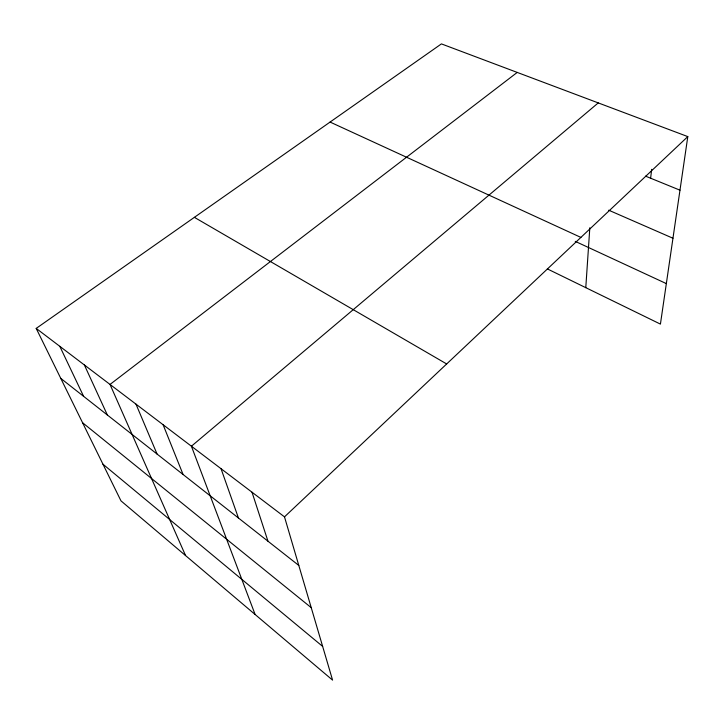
<?xml version="1.0" encoding="UTF-8"?>
<svg xmlns="http://www.w3.org/2000/svg" width="724" height="724" viewBox="0 0 724 724"><rect width="100%" height="100%" fill="white"/><g stroke="black" fill="none" stroke-linecap="round" stroke-linejoin="round"><path stroke-width="1.09" d="M585.779 287.663L589.825 227.752M650.623 178.213L651.672 169.335M36.2 328.406L284.496 516.864L332.569 680.108L120.98 500.863L36.2 328.406L441.414 43.892L687.8 136.601L660.424 324.108L547.371 268.912M284.496 516.864L687.8 136.601M598.25 102.908L191.417 446.219L255.11 614.486M517.217 72.418L110.021 384.444L185.57 555.579M645.546 176.14L679.981 190.186M608.712 210.195L672.958 238.241M330.081 122.066L580.883 237.409M575.245 241.363L666.342 283.609M194.385 217.345L446.663 363.955M60.762 378.381L298.795 565.435M82.563 422.716L311.229 607.653M102.944 464.184L322.642 646.396M59.793 346.316L83.604 396.327M84.373 364.977L107.36 414.997M135.994 404.155L157.072 454.057M163.099 424.726L183.082 474.501M221.028 468.69L238.449 518.013M252.015 492.211L267.961 541.199"/></g></svg>
